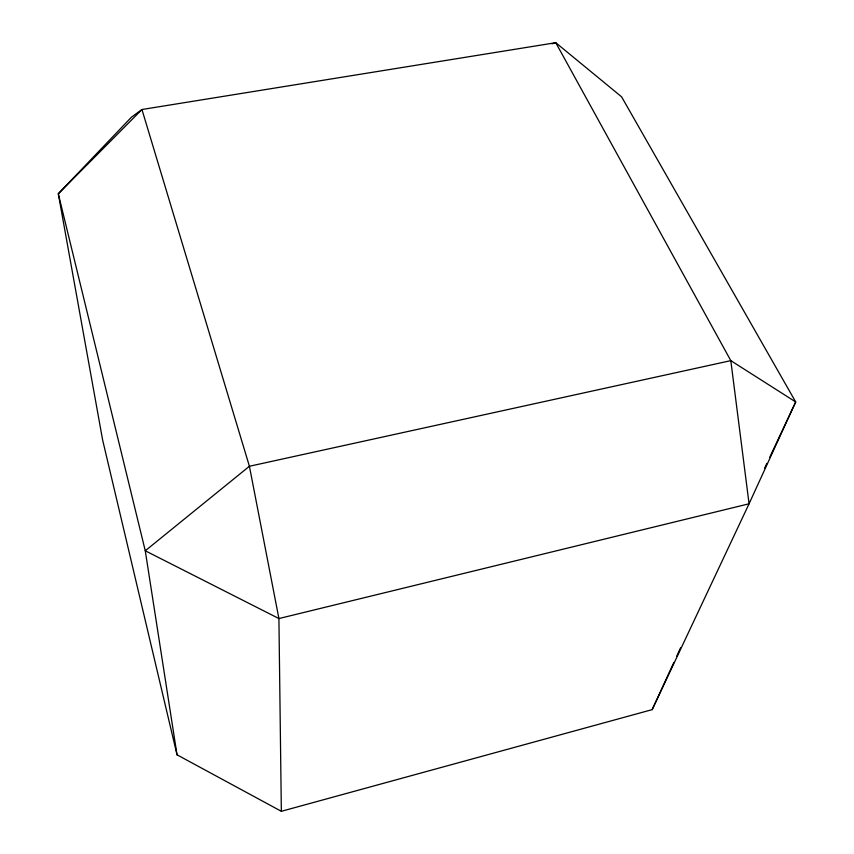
<?xml version="1.0" encoding="UTF-8"?>
<svg xmlns="http://www.w3.org/2000/svg" width="854" height="854" viewBox="0 0 854 854"><rect width="100%" height="100%" fill="white"/><g stroke="black" fill="none" stroke-linecap="round" stroke-linejoin="round"><path stroke-width="1.28" d="M652.178 709.631L749.065 503.796L795.704 401.956L621.595 96.822L555.773 42.7L141.945 109.515L131.431 117.201L58.296 193.773L102.629 439.991L177.024 754.808L281.35 811.3L652.178 709.631L673.87 662.384M676.656 656.32L680.553 647.844M764.597 468.205L766.86 463.391M769.689 457.37L795.704 401.956L730.81 360.644L555.773 42.7L552.004 43.821M177.024 754.808L145.265 550.777L58.296 193.773L141.945 109.515L249.411 466.263L278.916 618.552L281.35 811.3M249.411 466.263L145.265 550.777L278.916 618.552L749.065 503.796L730.81 360.644L249.411 466.263"/></g></svg>
